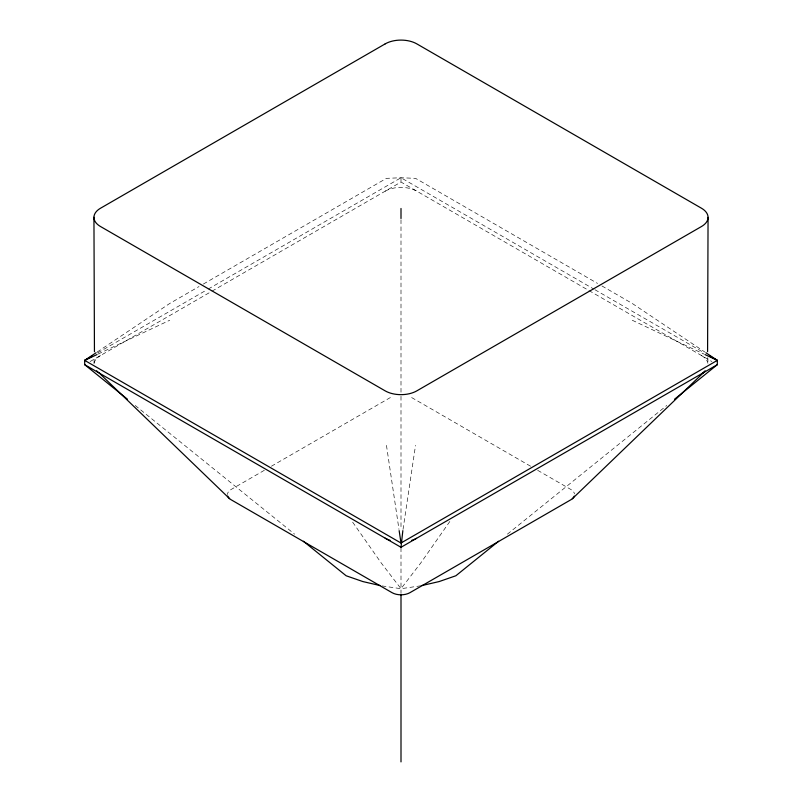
<?xml version="1.0" encoding="UTF-8"?>
<svg xmlns="http://www.w3.org/2000/svg" width="802" height="802" viewBox="0 0 802 802"><rect width="100%" height="100%" fill="white"/><g stroke="black" fill="none" stroke-linecap="round" stroke-linejoin="round"><path stroke-width="0.6" stroke-dasharray="4.01 3.01" d="M93.994 363.386L94.215 357.552M403.025 529.41L415.536 445.341M449.842 521.45L420.779 562.964L401 588.708L381.221 585.811M507.375 534.182L666.783 405.481M97.132 352.048L169.763 303.447L199.016 286.555M203.357 284.058L386.464 178.345L401 177.753L415.536 178.345L597.56 283.427M97.674 352.88L207.086 289.712M208.169 289.081L401 177.753L593.831 289.081M90.095 361.542L210.906 291.798M211.989 291.176L401 182.044L587.846 289.923M264.349 470.303L231.166 489.461A12.642 7.298 0 0 0 227.467 494.563M271.387 466.243L392.058 396.569A12.642 7.298 0 0 1 392.9 396.128M98.115 354.043L169.763 320.239M420.779 585.811L401 588.708L381.221 562.964L352.158 521.45M632.237 320.239L703.885 354.043M601.901 285.933L632.237 303.447L704.868 352.048M594.914 289.712L704.326 352.88M588.929 290.545L711.905 361.542M530.613 466.243L409.942 396.569A12.642 7.298 0 0 0 409.1 396.128M537.651 470.303L570.834 489.461A12.642 7.298 0 0 1 574.473 493.872M135.217 405.481L294.625 534.182M386.464 445.341L398.975 529.41M707.795 357.592L708.016 363.496M401 177.753L401 182.044M401 219.748L401 395.035M401 396.288L401 529.009M401 547.796L401 592.868M701.509 355.547A22.366 12.912 0 0 1 707.935 363.336M385.181 191.177A22.366 12.912 0 0 1 416.819 191.177M94.085 363.236A22.366 12.912 0 0 1 100.491 355.547"/><path stroke-width="1.2" d="M707.585 351.687L708.056 217.382M705.91 352.75L717.319 360.379L717.319 364.669L401 547.295L402.845 530.643M572.317 498.764L705.249 370.935A22.366 12.912 0 0 1 701.509 373.802M498.623 541.24L455.857 575.766L439.155 581.56L421.932 585.55M674.552 399.206L717.319 364.669M127.448 399.206L84.681 364.669L84.681 360.379L96.09 352.75M709.74 356.008L717.319 360.379L401 543.014L84.681 360.379L92.26 356.008M84.681 360.379L96.992 354.574M380.068 585.55L362.845 581.56L346.143 575.766L303.377 541.24M705.008 354.574L717.319 360.379M84.681 364.669L401 547.295M229.572 498.664L100.27 374.063M399.155 530.643L401 543.014M93.944 217.262L94.446 351.717M401 208.48L401 218.495M401 594.122L401 761.9M227.698 496.037A12.642 7.298 0 0 0 231.006 499.696L392.058 592.678A12.642 7.298 0 0 0 409.792 592.758L570.834 499.786A12.642 7.298 0 0 0 574.272 496.117M100.21 373.632A22.366 12.912 0 0 1 96.591 370.765M416.559 538.312A22.366 12.912 0 0 1 411.586 540.408M390.093 540.317A22.366 12.912 0 0 1 385.181 538.172M385.181 43.879L100.491 208.249A22.366 12.912 0 0 0 100.21 226.344L385.181 390.875A22.366 12.912 0 0 0 416.559 391.015L701.509 226.505A22.366 12.912 0 0 0 701.509 208.249L416.819 43.879A22.366 12.912 0 0 0 385.181 43.879"/></g></svg>
